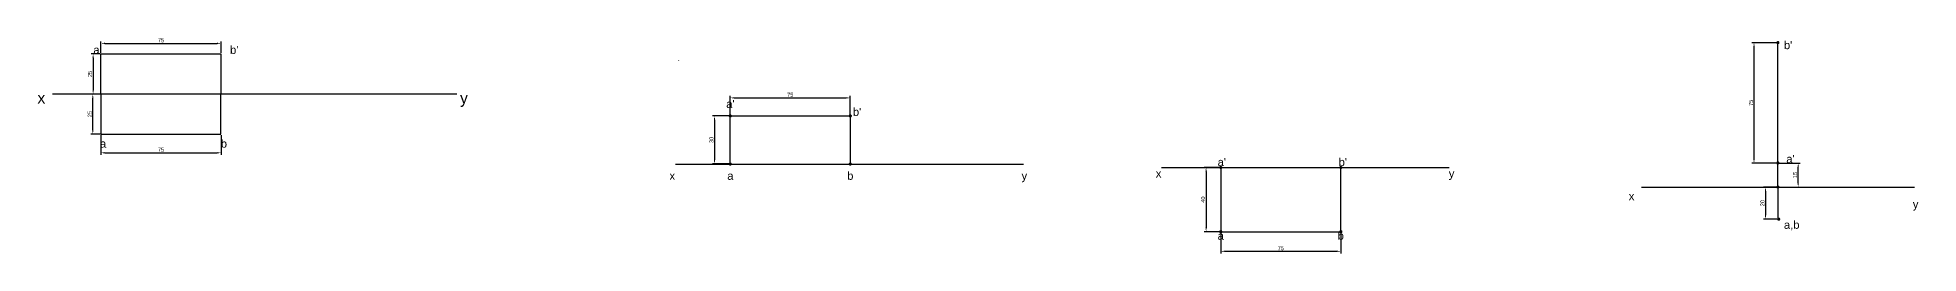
# Model space of a CAD drawing. Header units: millimetres. Extents: x 108 to 2560, y 43 to 221.
# Drawn here: x 108 to 1283, y 61 to 196 of the extents above; entities that cross this region are included whole.
import ezdxf

# ---------------------------------------------------------------- set-up
doc = ezdxf.new("R2010")
doc.units = ezdxf.units.MM
doc.styles.get("Standard").update_dxf_attribs({"font": 'arial.ttf'})
doc.dimstyles.new('ISO-25', dxfattribs={"dimtxt": 2.5, "dimasz": 2.5, "dimexe": 1.25, "dimexo": 0.625, "dimtad": 1, "dimtxsty": 'Standard', "dimcen": 2.5, "dimadec": 0, "dimazin": 0, "dimtfac": 1, "dimtmove": 0, "dimatfit": 3, "dimfxl": 1, "dimarcsym": 0})

# ---------------------------------------------------------------- blocks, each defined once
blk = doc.blocks.new('*D2')
at = {"color": 0, "lineweight": -2, "transparency": 16777216}
for p, q in [((147.1, 185.6), (141.6, 185.6)), ((142.8, 183.1), (142.8, 163.1)), ((146.9, 160.6), (141.6, 160.6))]:
    blk.add_line(p, q, dxfattribs=at)
at = {"color": 0, "transparency": 16777216}
for points in [[(142.4, 183.1), (143.2, 183.1), (142.8, 185.6)], [(142.4, 163.1), (143.2, 163.1), (142.8, 160.6)]]:
    blk.add_solid(points, dxfattribs=at)
at = {"layer": 'Defpoints', "color": 0, "transparency": 16777216}
for p in [(147.7, 185.6), (142.8, 160.6), (147.6, 160.6)]:
    blk.add_point(p, dxfattribs=at)
at = {"color": 0, "transparency": 16777216, "insert": (140.9, 173.1), "char_height": 2.5, "attachment_point": 5, "rotation": 90}
blk.add_mtext('25', dxfattribs=at)
blk = doc.blocks.new('*D3')
at = {"color": 0, "lineweight": -2, "transparency": 16777216}
for p, q in [((147.7, 186.3), (147.7, 193.4)), ((150.2, 192.2), (220.2, 192.2)), ((222.7, 186.3), (222.7, 193.4))]:
    blk.add_line(p, q, dxfattribs=at)
at = {"color": 0, "transparency": 16777216}
for points in [[(150.2, 192.6), (150.2, 191.8), (147.7, 192.2)], [(220.2, 192.6), (220.2, 191.8), (222.7, 192.2)]]:
    blk.add_solid(points, dxfattribs=at)
at = {"layer": 'Defpoints', "color": 0, "transparency": 16777216}
for p in [(222.7, 192.2), (147.7, 185.6), (222.7, 185.6)]:
    blk.add_point(p, dxfattribs=at)
at = {"color": 0, "transparency": 16777216, "insert": (185.2, 194.1), "char_height": 2.5, "attachment_point": 5}
blk.add_mtext('75', dxfattribs=at)
blk = doc.blocks.new('*D4')
at = {"color": 0, "lineweight": -2, "transparency": 16777216}
for p, q in [((146.9, 160.6), (141.4, 160.6)), ((142.6, 138.1), (142.6, 158.1)), ((147.1, 135.6), (141.4, 135.6))]:
    blk.add_line(p, q, dxfattribs=at)
at = {"color": 0, "transparency": 16777216}
for points in [[(142.2, 158.1), (143, 158.1), (142.6, 160.6)], [(142.2, 138.1), (143, 138.1), (142.6, 135.6)]]:
    blk.add_solid(points, dxfattribs=at)
at = {"layer": 'Defpoints', "color": 0, "transparency": 16777216}
for p in [(142.6, 160.6), (147.6, 160.6), (147.7, 135.6)]:
    blk.add_point(p, dxfattribs=at)
at = {"color": 0, "transparency": 16777216, "insert": (140.7, 148.1), "char_height": 2.5, "attachment_point": 5, "rotation": 90}
blk.add_mtext('25', dxfattribs=at)
blk = doc.blocks.new('*D5')
at = {"color": 0, "lineweight": -2, "transparency": 16777216}
for p, q in [((147.7, 135), (147.7, 122.7)), ((222.7, 135), (222.7, 122.7)), ((150.2, 124), (220.2, 124))]:
    blk.add_line(p, q, dxfattribs=at)
at = {"color": 0, "transparency": 16777216}
for points in [[(150.2, 124.4), (150.2, 123.5), (147.7, 124)], [(220.2, 124.4), (220.2, 123.5), (222.7, 124)]]:
    blk.add_solid(points, dxfattribs=at)
at = {"layer": 'Defpoints', "color": 0, "transparency": 16777216}
for p in [(147.7, 135.6), (222.7, 135.6), (222.7, 124)]:
    blk.add_point(p, dxfattribs=at)
at = {"color": 0, "transparency": 16777216, "insert": (185.2, 125.9), "char_height": 2.5, "attachment_point": 5}
blk.add_mtext('75', dxfattribs=at)
blk = doc.blocks.new('*D6')
at = {"color": 0, "lineweight": -2, "transparency": 16777216}
for p, q in [((540.2, 147), (529.7, 147)), ((531, 144.5), (531, 119.5)), ((540.2, 117), (529.7, 117))]:
    blk.add_line(p, q, dxfattribs=at)
at = {"color": 0, "transparency": 16777216}
for points in [[(530.6, 144.5), (531.4, 144.5), (531, 147)], [(530.6, 119.5), (531.4, 119.5), (531, 117)]]:
    blk.add_solid(points, dxfattribs=at)
at = {"layer": 'Defpoints', "color": 0, "transparency": 16777216}
for p in [(540.8, 147), (531, 117), (540.8, 117)]:
    blk.add_point(p, dxfattribs=at)
at = {"color": 0, "transparency": 16777216, "insert": (529.1, 132), "char_height": 2.5, "attachment_point": 5, "rotation": 90}
blk.add_mtext('30', dxfattribs=at)
blk = doc.blocks.new('*D7')
at = {"color": 0, "lineweight": -2, "transparency": 16777216}
for p, q in [((540.8, 147.6), (540.8, 159.5)), ((543.3, 158.2), (613.3, 158.2)), ((615.8, 147.6), (615.8, 159.5))]:
    blk.add_line(p, q, dxfattribs=at)
at = {"color": 0, "transparency": 16777216}
for points in [[(543.3, 158.6), (543.3, 157.8), (540.8, 158.2)], [(613.3, 158.6), (613.3, 157.8), (615.8, 158.2)]]:
    blk.add_solid(points, dxfattribs=at)
at = {"layer": 'Defpoints', "color": 0, "transparency": 16777216}
for p in [(615.8, 158.2), (540.8, 147), (615.8, 147)]:
    blk.add_point(p, dxfattribs=at)
at = {"color": 0, "transparency": 16777216, "insert": (578.3, 160.1), "char_height": 2.5, "attachment_point": 5}
blk.add_mtext('75', dxfattribs=at)
blk = doc.blocks.new('*D8')
at = {"color": 0, "lineweight": -2, "transparency": 16777216}
for p, q in [((846.7, 114.8), (836.8, 114.8)), ((838.1, 112.3), (838.1, 77.3)), ((846.7, 74.8), (836.8, 74.8))]:
    blk.add_line(p, q, dxfattribs=at)
at = {"color": 0, "transparency": 16777216}
for points in [[(837.7, 112.3), (838.5, 112.3), (838.1, 114.8)], [(837.7, 77.3), (838.5, 77.3), (838.1, 74.8)]]:
    blk.add_solid(points, dxfattribs=at)
at = {"layer": 'Defpoints', "color": 0, "transparency": 16777216}
for p in [(847.3, 114.8), (838.1, 74.8), (847.3, 74.8)]:
    blk.add_point(p, dxfattribs=at)
at = {"color": 0, "transparency": 16777216, "insert": (836.2, 94.8), "char_height": 2.5, "attachment_point": 5, "rotation": 90}
blk.add_mtext('40', dxfattribs=at)
blk = doc.blocks.new('*D9')
at = {"color": 0, "lineweight": -2, "transparency": 16777216}
for p, q in [((847.3, 74.2), (847.3, 61.3)), ((922.3, 74.2), (922.3, 61.3)), ((849.8, 62.6), (919.8, 62.6))]:
    blk.add_line(p, q, dxfattribs=at)
at = {"color": 0, "transparency": 16777216}
for points in [[(849.8, 63), (849.8, 62.2), (847.3, 62.6)], [(919.8, 63), (919.8, 62.2), (922.3, 62.6)]]:
    blk.add_solid(points, dxfattribs=at)
at = {"layer": 'Defpoints', "color": 0, "transparency": 16777216}
for p in [(847.3, 74.8), (922.3, 74.8), (922.3, 62.6)]:
    blk.add_point(p, dxfattribs=at)
at = {"color": 0, "transparency": 16777216, "insert": (884.8, 64.5), "char_height": 2.5, "attachment_point": 5}
blk.add_mtext('75', dxfattribs=at)
blk = doc.blocks.new('*D10')
at = {"color": 0, "lineweight": -2, "transparency": 16777216}
for p, q in [((1194.7, 102.6), (1186.3, 102.6)), ((1187.6, 100.1), (1187.6, 85.1)), ((1194.7, 82.6), (1186.3, 82.6))]:
    blk.add_line(p, q, dxfattribs=at)
at = {"color": 0, "transparency": 16777216}
for points in [[(1187.2, 100.1), (1188, 100.1), (1187.6, 102.6)], [(1187.2, 85.1), (1188, 85.1), (1187.6, 82.6)]]:
    blk.add_solid(points, dxfattribs=at)
at = {"layer": 'Defpoints', "color": 0, "transparency": 16777216}
for p in [(1195.3, 102.6), (1187.6, 82.6), (1195.3, 82.6)]:
    blk.add_point(p, dxfattribs=at)
at = {"color": 0, "transparency": 16777216, "insert": (1185.7, 92.6), "char_height": 2.5, "attachment_point": 5, "rotation": 90}
blk.add_mtext('20', dxfattribs=at)
blk = doc.blocks.new('*D11')
at = {"color": 0, "lineweight": -2, "transparency": 16777216}
for p, q in [((1195.9, 117.6), (1209.2, 117.6)), ((1208, 105.1), (1208, 115.1)), ((1195.9, 102.6), (1209.2, 102.6))]:
    blk.add_line(p, q, dxfattribs=at)
at = {"color": 0, "transparency": 16777216}
for points in [[(1207.6, 115.1), (1208.4, 115.1), (1208, 117.6)], [(1207.6, 105.1), (1208.4, 105.1), (1208, 102.6)]]:
    blk.add_solid(points, dxfattribs=at)
at = {"layer": 'Defpoints', "color": 0, "transparency": 16777216}
for p in [(1195.3, 117.6), (1208, 117.6), (1195.3, 102.6)]:
    blk.add_point(p, dxfattribs=at)
at = {"color": 0, "transparency": 16777216, "insert": (1206.1, 110.1), "char_height": 2.5, "attachment_point": 5, "rotation": 90}
blk.add_mtext('15', dxfattribs=at)
blk = doc.blocks.new('*D12')
at = {"color": 0, "lineweight": -2, "transparency": 16777216}
for p, q in [((1194.7, 192.6), (1179.1, 192.6)), ((1180.4, 120.1), (1180.4, 190.1)), ((1194.7, 117.6), (1179.1, 117.6))]:
    blk.add_line(p, q, dxfattribs=at)
at = {"color": 0, "transparency": 16777216}
for points in [[(1180, 190.1), (1180.8, 190.1), (1180.4, 192.6)], [(1180, 120.1), (1180.8, 120.1), (1180.4, 117.6)]]:
    blk.add_solid(points, dxfattribs=at)
at = {"layer": 'Defpoints', "color": 0, "transparency": 16777216}
for p in [(1180.4, 192.6), (1195.3, 192.6), (1195.3, 117.6)]:
    blk.add_point(p, dxfattribs=at)
at = {"color": 0, "transparency": 16777216, "insert": (1178.5, 155.1), "char_height": 2.5, "attachment_point": 5, "rotation": 90}
blk.add_mtext('75', dxfattribs=at)

msp = doc.modelspace()

# ---------------------------------------------------------------- linework, layer by layer
for p, q in [((1195.32, 117.633), (1195.32, 192.633)), ((1195.32, 192.633), (1195.32, 192.633)), ((147.572, 160.626), (147.572, 185.626)), ((147.572, 185.626), (222.572, 185.626)), ((222.572, 185.626), (222.572, 160.626)), ((117.35, 160.626), (370.033, 160.626)), ((147.572, 160.626), (147.572, 135.626)), ((222.572, 135.626), (222.572, 160.626)), ((540.827, 116.966), (540.827, 146.966)), ((540.827, 146.966), (615.827, 146.966)), ((615.827, 146.966), (615.827, 116.966)), ((147.572, 135.626), (222.572, 135.626)), ((1195.32, 102.633), (1195.32, 117.633)), ((1195.32, 117.633), (1195.32, 117.633)), ((506.701, 116.966), (724.024, 116.966)), ((810.159, 114.797), (989.919, 114.797)), ((847.294, 114.797), (847.294, 74.797)), ((922.294, 74.797), (922.294, 114.797)), ((1110.041, 102.633), (1280.6, 102.633)), ((1195.32, 102.633), (1195.32, 82.633)), ((1195.32, 82.633), (1195.32, 82.633)), ((847.294, 74.797), (922.294, 74.797)), ((922.294, 74.797), (922.294, 74.797))]:
    msp.add_line(p, q)
for points, const_width in [([(1194.82, 192.633, 1), (1195.82, 192.633, 1)], 1), ([(147.447, 185.626, 1), (147.697, 185.626, 1)], 0.25), ([(222.447, 185.626, 1), (222.697, 185.626, 1)], 0.25), ([(508.48, 181.452, 1), (508.73, 181.452, 1)], 0.25), ([(508.603, 181.477, 1), (508.853, 181.477, 1)], 0.25), ([(540.327, 146.966, 1), (541.327, 146.966, 1)], 1), ([(615.327, 146.966, 1), (616.327, 146.966, 1)], 1), ([(147.447, 135.626, 1), (147.697, 135.626, 1)], 0.25), ([(222.447, 135.626, 1), (222.697, 135.626, 1)], 0.25), ([(540.327, 116.966, 1), (541.327, 116.966, 1)], 1), ([(615.327, 116.966, 1), (616.327, 116.966, 1)], 1), ([(1194.82, 117.633, 1), (1195.82, 117.633, 1)], 1), ([(846.794, 114.797, 1), (847.794, 114.797, 1)], 1), ([(921.794, 114.797, 1), (922.794, 114.797, 1)], 1), ([(1194.82, 102.633, 1), (1195.82, 102.633, 1)], 1), ([(1195.32, 82.633, 1), (1196.32, 82.633, 1)], 1), ([(846.794, 74.797, 1), (847.794, 74.797, 1)], 1), ([(921.794, 74.797, 1), (922.794, 74.797, 1)], 1)]:
    msp.add_lwpolyline(points, format="xyb", close=True, dxfattribs=dict(const_width=const_width))

# ---------------------------------------------------------------- texts
at = {"width": 0.22708, "attachment_point": 1}
for s, insert, char_height in [("a'", (142.934, 190.626), 5), ("b'", (228.357, 190.626), 5), ('x', (108.014, 161.667), 7), ('y', (372.014, 161.667), 7), ('a ', (147.077, 132.184), 5), ('b', (222.572, 132.184), 5)]:
    msp.add_mtext(s, dxfattribs=dict(at, insert=insert, char_height=char_height))
at = {"char_height": 5, "attachment_point": 1}
for s, width, insert in [("\\pxt0;b'", 5.25807, (1199.1, 193.57)), ("\\pxt0.77818;a'", 2.5, (538.327, 156.966)), ("\\pxt0.77818;b'", 2.5, (617.442, 151.966)), ("a'", 0.65726, (845.322, 120.707)), ("b'", 5, (920.907, 120.707)), ("\\pxt0;a'", 5.25807, (1200.578, 122.633)), ('\\pxt0.77818;x', 2.5, (502.891, 112.16)), ('\\pxt0.77818;a', 2.5, (538.976, 112.16)), ('\\pxt0.77818;b', 2.5, (613.876, 112.16)), ('\\pxt0.77818;y', 2.5, (722.82, 112.16)), ('x', 2.5, (806.673, 113.56)), ('y', 2.5, (989.72, 113.56)), ('\\pxt0;x', 5.25807, (1102.154, 99.426)), ('\\pxt0;y', 5.25807, (1279.614, 94.426)), ('a', 0.65726, (845.322, 74.797)), ('b', 0.65726, (920.322, 74.797)), ('a,b', 5.25807, (1199.1, 81.622))]:
    msp.add_mtext_dynamic_manual_height_columns(s, width=width, gutter_width=12.5, heights=[0], dxfattribs=dict(at, insert=insert))

# ---------------------------------------------------------------- dimensions: what is measured, and where the dimension line sits
for base, p1, p2, picture, middle in [((222.697, 192.17), (147.697, 185.626), (222.697, 185.626), '*D3', (185.197, 194.067)), ((615.827, 158.203), (540.827, 146.966), (615.827, 146.966), '*D7', (578.327, 160.099)), ((222.697, 123.959), (147.697, 135.626), (222.697, 135.626), '*D5', (185.197, 125.855)), ((922.294, 62.598), (847.294, 74.797), (922.294, 74.797), '*D9', (884.794, 64.495))]:
    dim = msp.add_linear_dim(base=base, p1=p1, p2=p2, dimstyle='ISO-25')
    dim.commit()
    dim.dimension.update_dxf_attribs({"geometry": picture, "text_midpoint": middle})
for base, p1, p2, picture, middle in [((1180.368, 192.633), (1195.32, 117.633), (1195.32, 192.633), '*D12', (1178.471, 155.133)), ((142.817, 160.626), (147.697, 185.626), (147.572, 160.626), '*D2', (140.915, 173.126)), ((142.615, 160.626), (147.697, 135.626), (147.572, 160.626), '*D4', (140.714, 148.126)), ((530.974, 116.966), (540.827, 146.966), (540.827, 116.966), '*D6', (529.072, 131.966)), ((1207.973, 117.633), (1195.32, 102.633), (1195.32, 117.633), '*D11', (1206.071, 110.133)), ((838.079, 74.797), (847.294, 114.797), (847.294, 74.797), '*D8', (836.178, 94.797)), ((1187.598, 82.633), (1195.32, 102.633), (1195.32, 82.633), '*D10', (1185.696, 92.633))]:
    dim = msp.add_linear_dim(base=base, p1=p1, p2=p2, angle=90, dimstyle='ISO-25')
    dim.commit()
    dim.dimension.update_dxf_attribs({"geometry": picture, "text_midpoint": middle})

doc.saveas('drawing.dxf')
